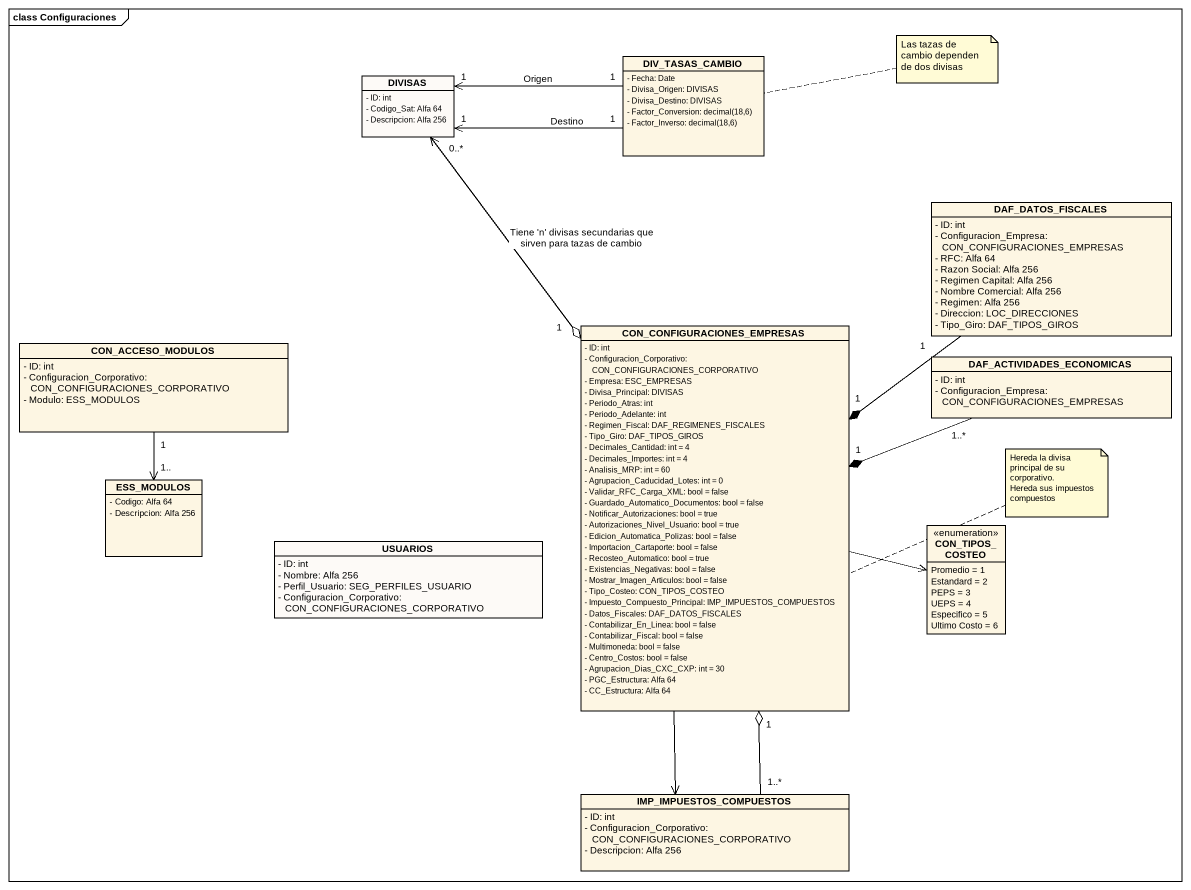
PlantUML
@startuml
mainframe class Configuraciones
hide circle
hide empty members
skinparam classAttributeIconSize 0
class DIVISAS #FDFAF7 {
  - ID: int
  - Codigo_Sat: Alfa 64
  - Descripcion: Alfa 256
}
class DIV_TASAS_CAMBIO {
  - Fecha: Date
  - Divisa_Origen: DIVISAS
  - Divisa_Destino: DIVISAS
  {field} - Factor_Conversion: decimal(18,6)
  {field} - Factor_Inverso: decimal(18,6)
}
class DAF_DATOS_FISCALES {
  - ID: int
  - Configuracion_Empresa: CON_CONFIGURACIONES_EMPRESAS
  - RFC: Alfa 64
  - Razon Social: Alfa 256
  - Regimen Capital: Alfa 256
  - Nombre Comercial: Alfa 256
  - Regimen: Alfa 256
  - Direccion: LOC_DIRECCIONES
  - Tipo_Giro: DAF_TIPOS_GIROS
}
class CON_CONFIGURACIONES_EMPRESAS {
  - ID: int
  - Configuracion_Corporativo: CON_CONFIGURACIONES_CORPORATIVO
  - Empresa: ESC_EMPRESAS
  - Divisa_Principal: DIVISAS
  - Periodo_Atras: int
  - Periodo_Adelante: int
  - Regimen_Fiscal: DAF_REGIMENES_FISCALES
  - Tipo_Giro: DAF_TIPOS_GIROS
  - Decimales_Cantidad: int = 4
  - Decimales_Importes: int = 4
  - Analisis_MRP: int = 60
  - Agrupacion_Caducidad_Lotes: int = 0
  - Validar_RFC_Carga_XML: bool = false
  - Guardado_Automatico_Documentos: bool = false
  - Notificar_Autorizaciones: bool = true
  - Autorizaciones_Nivel_Usuario: bool = true
  - Edicion_Automatica_Polizas: bool = false
  - Importacion_Cartaporte: bool = false
  - Recosteo_Automatico: bool = true
  - Existencias_Negativas: bool = false
  - Mostrar_Imagen_Articulos: bool = false
  - Tipo_Costeo: CON_TIPOS_COSTEO
  - Impuesto_Compuesto_Principal: IMP_IMPUESTOS_COMPUESTOS
  - Datos_Fiscales: DAF_DATOS_FISCALES
  - Contabilizar_En_Linea: bool = false
  - Contabilizar_Fiscal: bool = false
  - Multimoneda: bool = false
  - Centro_Costos: bool = false
  - Agrupacion_Dias_CXC_CXP: int = 30
  - PGC_Estructura: Alfa 64
  - CC_Estructura: Alfa 64
}
class CON_ACCESO_MODULOS {
  - ID: int
  - Configuracion_Corporativo: CON_CONFIGURACIONES_CORPORATIVO
  - Modulo: ESS_MODULOS
}
class DAF_ACTIVIDADES_ECONOMICAS {
  - ID: int
  - Configuracion_Empresa: CON_CONFIGURACIONES_EMPRESAS
}
class ESS_MODULOS {
  - Codigo: Alfa 64
  - Descripcion: Alfa 256
}
enum CON_TIPOS_COSTEO {
  Promedio = 1
  Estandard = 2
  PEPS = 3
  UEPS = 4
  Especifico = 5
  Ultimo Costo = 6
}
class USUARIOS #FDFAF7 {
  - ID: int
  - Nombre: Alfa 256
  - Perfil_Usuario: SEG_PERFILES_USUARIO
  - Configuracion_Corporativo: CON_CONFIGURACIONES_CORPORATIVO
}
class IMP_IMPUESTOS_COMPUESTOS {
  - ID: int
  - Configuracion_Corporativo: CON_CONFIGURACIONES_CORPORATIVO
  - Descripcion: Alfa 256
}
DIVISAS "0..*" --o "1" CON_CONFIGURACIONES_EMPRESAS : Tiene 'n' divisas secundarias que sirven para tazas de cambio
DIV_TASAS_CAMBIO "1" -left-> "1" DIVISAS : Origen
DIV_TASAS_CAMBIO "1" -left-> "1" DIVISAS : Destino
DAF_DATOS_FISCALES "1" --* "1" CON_CONFIGURACIONES_EMPRESAS
CON_CONFIGURACIONES_EMPRESAS -up-> DIVISAS
CON_CONFIGURACIONES_EMPRESAS -right-> CON_TIPOS_COSTEO
CON_CONFIGURACIONES_EMPRESAS --> IMP_IMPUESTOS_COMPUESTOS
CON_ACCESO_MODULOS "1" --> "1.." ESS_MODULOS
DAF_ACTIVIDADES_ECONOMICAS "1..*" -left-* "1" CON_CONFIGURACIONES_EMPRESAS
IMP_IMPUESTOS_COMPUESTOS "1..*" -up-o "1" CON_CONFIGURACIONES_EMPRESAS
note right of DIV_TASAS_CAMBIO : Las tazas de cambio dependen de dos divisas
note right of CON_CONFIGURACIONES_EMPRESAS
  Hereda la divisa principal de su corporativo.
  Hereda sus impuestos compuestos
end note
@enduml
